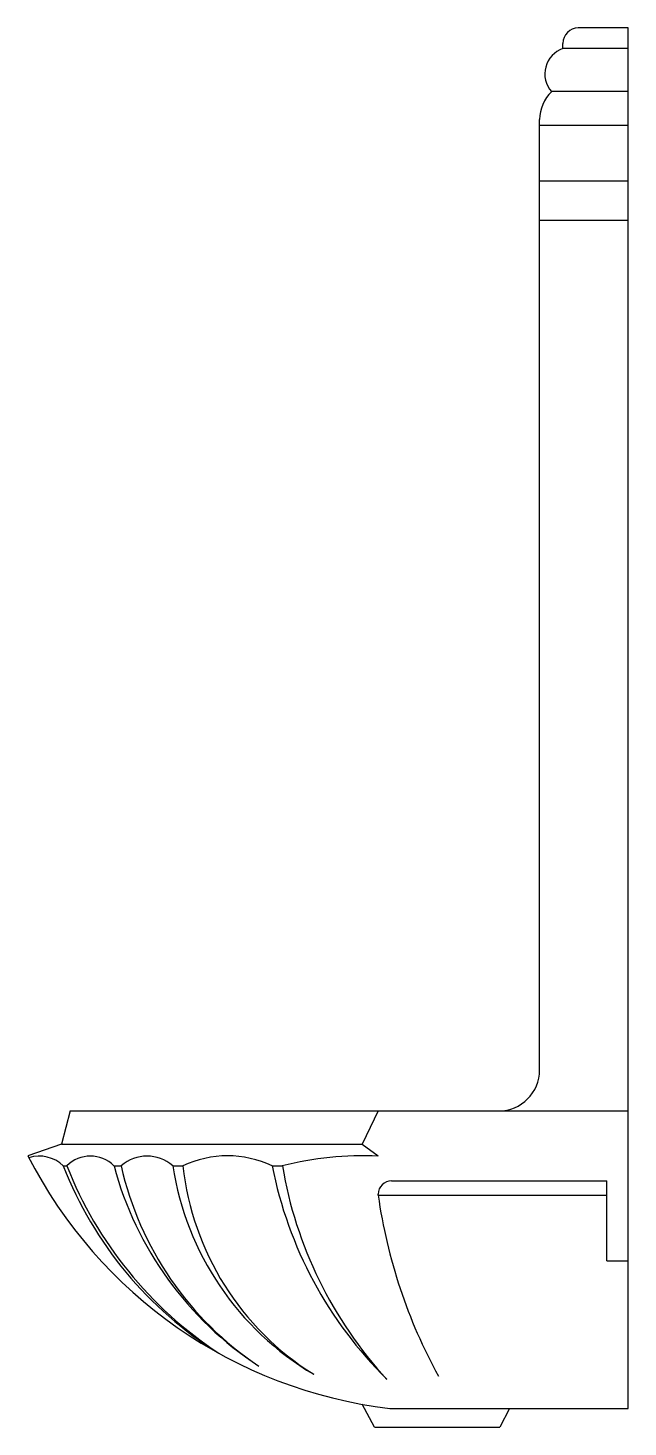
# Model space of a CAD drawing. Header units: millimetres. Extents: x -2914.847 to -2914.56, y 2965.088 to 2965.757.
import ezdxf

# ---------------------------------------------------------------- set-up
doc = ezdxf.new("R2010")
doc.units = ezdxf.units.MM
doc.header["$LTSCALE"] = 10
doc.layers.add('banheiro_louças', color=2, linetype='Continuous')

msp = doc.modelspace()

# ---------------------------------------------------------------- linework, layer by layer
at = {"layer": 'banheiro_louças'}
for p, q in [((-2914.5603, 2965.75671), (-2914.58408, 2965.75671)), ((-2914.5603, 2965.09671), (-2914.5603, 2965.75671)), ((-2914.59143, 2965.7469), (-2914.59143, 2965.74936)), ((-2914.60256, 2965.2585), (-2914.60256, 2965.71295)), ((-2914.82701, 2965.23889), (-2914.83122, 2965.22295)), ((-2914.82701, 2965.23889), (-2914.5603, 2965.23889)), ((-2914.67983, 2965.23889), (-2914.68738, 2965.22295)), ((-2914.83122, 2965.22295), (-2914.84725, 2965.21737)), ((-2914.83122, 2965.22295), (-2914.68738, 2965.22295)), ((-2914.68149, 2965.08779), (-2914.68742, 2965.09867)), ((-2914.67424, 2965.09671), (-2914.5603, 2965.09671)), ((-2914.61697, 2965.09671), (-2914.62168, 2965.08779)), ((-2914.68149, 2965.08779), (-2914.62168, 2965.08779))]:
    msp.add_line(p, q, dxfattribs=at)
at = {"layer": 'banheiro_louças', "color": 1}
for p, q in [((-2914.5603, 2965.7469), (-2914.59143, 2965.7469)), ((-2914.5603, 2965.72626), (-2914.59692, 2965.72626)), ((-2914.5603, 2965.71004), (-2914.60256, 2965.71004)), ((-2914.5603, 2965.68351), (-2914.60256, 2965.68351)), ((-2914.5603, 2965.66459), (-2914.60256, 2965.66459)), ((-2914.68738, 2965.22295), (-2914.67983, 2965.21737)), ((-2914.83039, 2965.21266), (-2914.82867, 2965.21266)), ((-2914.80612, 2965.21266), (-2914.80269, 2965.21266)), ((-2914.77803, 2965.21266), (-2914.77313, 2965.21266)), ((-2914.73047, 2965.21266), (-2914.72562, 2965.21266)), ((-2914.6734, 2965.2055), (-2914.5704, 2965.2055)), ((-2914.5704, 2965.16731), (-2914.5704, 2965.2055)), ((-2914.67978, 2965.19864), (-2914.67978, 2965.19913)), ((-2914.67978, 2965.19864), (-2914.5704, 2965.19864)), ((-2914.5704, 2965.16731), (-2914.5603, 2965.16731))]:
    msp.add_line(p, q, dxfattribs=at)
at = {"layer": 'banheiro_louças'}
for centre, radius, start, end in [((-2914.58408, 2965.74936), 0.00735, 90, 180), ((-2914.58724, 2965.73474), 0.01286, 108.99433, 221.21061), ((-2914.58403, 2965.71295), 0.01853, 134.08871, 180), ((-2914.62217, 2965.2585), 0.01961, 270, 0), ((-2914.64788, 2965.31889), 0.22373, 206.98513, 263.23449)]:
    msp.add_arc(centre, radius, start, end, dxfattribs=at)
at = {"layer": 'banheiro_louças', "color": 1}
for centre, radius, start, end in [((-2914.84178, 2965.20105), 0.01627, 45.53453, 108.03686), ((-2914.8174, 2965.20134), 0.01598, 45.11449, 134.88551), ((-2914.79036, 2965.19867), 0.01865, 48.61353, 131.38647), ((-2914.7518, 2965.1676), 0.04985, 64.6694, 115.3306), ((-2914.68616, 2965.0539), 0.16359, 87.78035, 103.95658), ((-2914.65806, 2965.27996), 0.185, 201.33364, 238.01914), ((-2914.64999, 2965.28322), 0.19211, 201.54891, 236.49188), ((-2914.64618, 2965.25546), 0.16556, 194.98283, 236.77816), ((-2914.6504, 2965.24689), 0.15609, 192.66908, 236.34796), ((-2914.63905, 2965.23402), 0.14061, 188.73822, 239.40593), ((-2914.63918, 2965.22722), 0.13473, 186.20612, 237.9818), ((-2914.53738, 2965.25066), 0.19679, 191.13299, 225.37986), ((-2914.52852, 2965.24593), 0.19988, 189.58202, 222.61969), ((-2914.6734, 2965.19913), 0.00637, 90, 180), ((-2914.42875, 2965.23413), 0.25353, 188.04748, 208.78348)]:
    msp.add_arc(centre, radius, start, end, dxfattribs=at)

doc.saveas('drawing.dxf')
